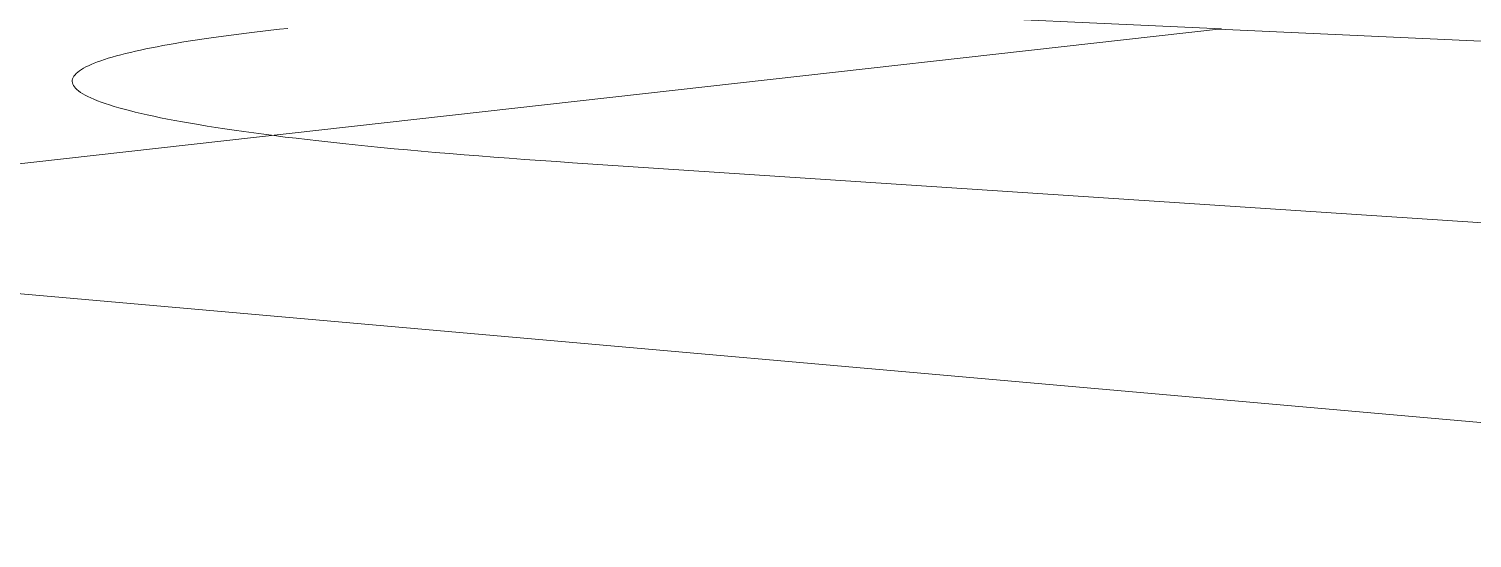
# Model space of a CAD drawing. Header units: inches. Extents: x 31213 to 31218, y -65 to 66.
# Drawn here: x 31213.6444 to 31213.9447, y 65.8105 to 65.9164 of the extents above; entities that cross this region are included whole.
import ezdxf

# ---------------------------------------------------------------- set-up
doc = ezdxf.new("R2010")
doc.units = ezdxf.units.IN
doc.header["$MEASUREMENT"] = 0
doc.linetypes.add('Center 1_4_', pattern=[0.53125, 0.25, -0.09375, 0.09375, -0.09375])
for name, color, linetype, lineweight in [('A-DETL', 90, 'Continuous', 9), ('EOP-EX', 125, 'Continuous', 9), ('EOP-PR', 4, 'Continuous', 9), ('PROP', 3, 'Center 1_4_', 9)]:
    doc.layers.add(name, color=color, linetype=linetype, lineweight=lineweight)

msp = doc.modelspace()

# ---------------------------------------------------------------- linework, layer by layer
at = {"layer": 'A-DETL'}
msp.add_line((31214.21902, 65.81049), (31213.23242, 65.89746), dxfattribs=at)
at = {"layer": 'EOP-EX'}
msp.add_line((31214.3355, 65.85043), (31213.75753, 65.88857), dxfattribs=at)
at = {"layer": 'EOP-PR'}
msp.add_polyline3d([(31213.69828, 65.91653, 0), (31213.6965, 65.91633, 0), (31213.69476, 65.91614, 0), (31213.69304, 65.91594, 0), (31213.69135, 65.91575, 0), (31213.68969, 65.91554, 0), (31213.68806, 65.91534, 0), (31213.68646, 65.91514, 0), (31213.6849, 65.91493, 0), (31213.68336, 65.91472, 0), (31213.68186, 65.9145, 0), (31213.68039, 65.91429, 0), (31213.67896, 65.91407, 0), (31213.67756, 65.91385, 0), (31213.67619, 65.91363, 0), (31213.67485, 65.91341, 0), (31213.67356, 65.91318, 0), (31213.67229, 65.91295, 0), (31213.67107, 65.91272, 0), (31213.66988, 65.91249, 0), (31213.66873, 65.91225, 0), (31213.66761, 65.91202, 0), (31213.66654, 65.91178, 0), (31213.6655, 65.91154, 0), (31213.6645, 65.9113, 0), (31213.66354, 65.91105, 0), (31213.66262, 65.9108, 0), (31213.66174, 65.91055, 0), (31213.6609, 65.9103, 0), (31213.66011, 65.91005, 0), (31213.65935, 65.9098, 0), (31213.65864, 65.90954, 0), (31213.65797, 65.90928, 0), (31213.65735, 65.90902, 0), (31213.65677, 65.90876, 0), (31213.65623, 65.9085, 0), (31213.65574, 65.90823, 0), (31213.6553, 65.90796, 0), (31213.6549, 65.9077, 0), (31213.65454, 65.90743, 0), (31213.65424, 65.90715, 0), (31213.65398, 65.90688, 0), (31213.65377, 65.90661, 0), (31213.6536, 65.90633, 0), (31213.65349, 65.90605, 0), (31213.65342, 65.90578, 0), (31213.65341, 65.9055, 0), (31213.65344, 65.90521, 0), (31213.65353, 65.90493, 0), (31213.65367, 65.90465, 0), (31213.65386, 65.90437, 0), (31213.6541, 65.90408, 0), (31213.65439, 65.90379, 0), (31213.65473, 65.90351, 0), (31213.65513, 65.90322, 0), (31213.65558, 65.90293, 0), (31213.65609, 65.90264, 0), (31213.65665, 65.90235, 0), (31213.65726, 65.90206, 0), (31213.65793, 65.90177, 0), (31213.65866, 65.90147, 0), (31213.65944, 65.90118, 0), (31213.66027, 65.90089, 0), (31213.66117, 65.9006, 0), (31213.66212, 65.9003, 0), (31213.66312, 65.90001, 0), (31213.66419, 65.89972, 0), (31213.66531, 65.89942, 0), (31213.66648, 65.89913, 0), (31213.66772, 65.89883, 0), (31213.66901, 65.89854, 0), (31213.67036, 65.89825, 0), (31213.67177, 65.89795, 0), (31213.67324, 65.89766, 0), (31213.67477, 65.89737, 0), (31213.67636, 65.89708, 0), (31213.678, 65.89679, 0), (31213.6797, 65.8965, 0), (31213.68146, 65.89621, 0), (31213.68329, 65.89592, 0), (31213.68517, 65.89563, 0), (31213.6871, 65.89535, 0), (31213.6891, 65.89506, 0), (31213.69116, 65.89478, 0), (31213.69327, 65.8945, 0), (31213.69545, 65.89421, 0), (31213.69768, 65.89393, 0), (31213.69997, 65.89366, 0), (31213.70232, 65.89338, 0), (31213.70472, 65.89311, 0), (31213.70719, 65.89283, 0), (31213.70971, 65.89256, 0), (31213.71229, 65.89229, 0), (31213.71492, 65.89203, 0), (31213.71762, 65.89176, 0), (31213.72036, 65.8915, 0), (31213.72317, 65.89124, 0), (31213.72603, 65.89098, 0), (31213.72894, 65.89073, 0), (31213.73191, 65.89048, 0), (31213.73493, 65.89023, 0), (31213.738, 65.88998, 0), (31213.74113, 65.88974, 0), (31213.74431, 65.8895, 0), (31213.74754, 65.88926, 0), (31213.75082, 65.88903, 0), (31213.75415, 65.8888, 0), (31213.75753, 65.88857, 0)], dxfattribs=at)
at = {"layer": 'PROP', "linetype": 'Continuous'}
for p, q in [((31213.89255, 65.91642), (31213.22821, 65.94687)), ((31213.5073, 65.87323), (31213.89255, 65.91642)), ((31214.33936, 65.89582), (31213.89187, 65.91635))]:
    msp.add_line(p, q, dxfattribs=at)

doc.saveas('drawing.dxf')
